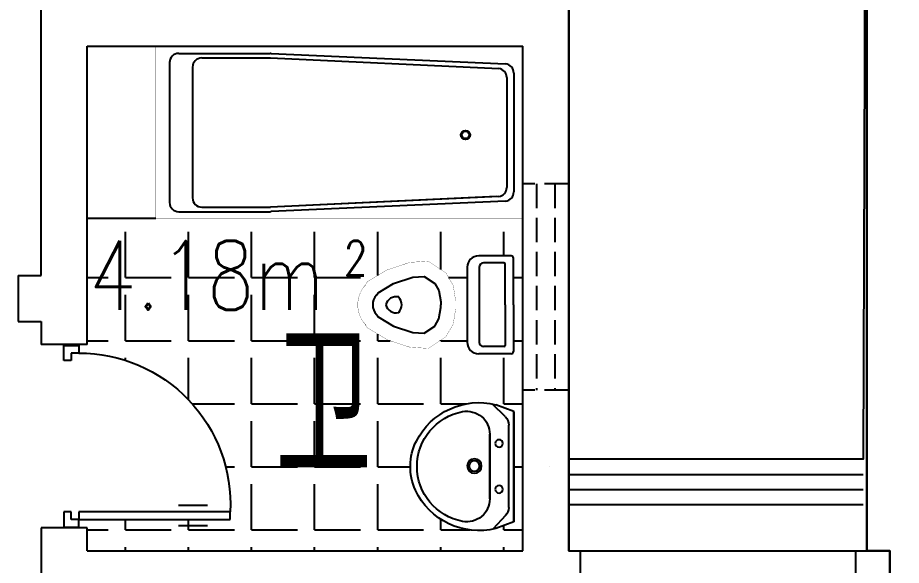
# Model space of a CAD drawing. Header units: millimetres. Extents: x 1143 to 39838, y 578 to 35727.
# Drawn here: x 21287 to 25139, y 24976 to 27363 of the extents above; entities that cross this region are included whole.
import ezdxf
from ezdxf.enums import TextEntityAlignment as Align

# ---------------------------------------------------------------- set-up
doc = ezdxf.new("R2010")
doc.units = ezdxf.units.MM
doc.linetypes.add('DASH', pattern=[0.35, 0.25, -0.1])
for name, color, linetype in [('3', 7, 'Continuous'), ('JJ', 8, 'Continuous'), ('PUB_TEXT', 7, 'Continuous'), ('PUB_WINDW', 7, 'Continuous'), ('T', 7, 'Continuous'), ('TC', 8, 'Continuous'), ('WALL', 255, 'Continuous'), ('WINDOW', 2, 'Continuous')]:
    doc.layers.add(name, color=color, linetype=linetype)
doc.styles.add('DIM_FONT', font='SIMPLEX', dxfattribs={"width": 0.8})
doc.styles.add('HZ', font='txt', dxfattribs={"width": 0.7, "height": 5, "bigfont": 'hztxt'})
doc.styles.add('SIMPLEX', font='SIMPLEX.SHX')
doc.styles.get("Standard").update_dxf_attribs({"font": 'arial.ttf'})

# ---------------------------------------------------------------- blocks, each defined once
blk = doc.blocks.new('M_A23MCU')
for p, q in [((-0.4541065485304194, 0.08070055595349494), (-0.4541065485304194, 0.9052619659617922)), ((-0.4541065485304194, 0.9052619659617922), (-0.4128784780300046, 0.9052619659617922)), ((-0.4128784780300046, 0.9052619659617922), (-0.4128784780300046, 0.08070055595349494)), ((-0.4889811710523202, 0.7821568824082694), (-0.4889811710523202, 0.6235084014994398)), ((-0.3780038555081039, 0.7821568824082694), (-0.3780038555081039, 0.6235084014994398)), ((-0.4953346190308343, -0.001755585047334795), (-0.4953346190308343, 0.08070055595349494)), ((-0.4953346190308343, 0.08070055595349494), (-0.4541065485304194, 0.08070055595349494)), ((-0.4128784780300046, 0.08070055595349494), (-0.4541065485304194, 0.08070055595349494)), ((-0.4541065485304194, 0.08070055595349494), (-0.4541065485304194, 0.03947248545308008)), ((0.4529110024787076, 0.08070055595349494), (0.4529110024787076, 0.03947248545308008)), ((0.4941390729791224, 0.08070055595349494), (0.4529110024787076, 0.08070055595349494)), ((0.4941390729791224, -0.001755585047334795), (0.4941390729791224, 0.08070055595349494)), ((-0.4541065485304194, 0.03947248545308008), (-0.4128784780300046, 0.03947248545308008)), ((-0.4128784780300046, 0.03947248545308008), (-0.4128784780300046, -0.001755585047334795)), ((0.4116829319782927, 0.03947248545308008), (0.4116829319782927, -0.001755585047334795)), ((0.4529110024787076, 0.03947248545308008), (0.4116829319782927, 0.03947248545308008)), ((-0.4128784780300046, -0.001755585047334795), (-0.4953346190308343, -0.001755585047334795)), ((-0.4953346190308343, -0.001755585047334795), (-0.4953346190308343, -0.001755585047334795)), ((0.4116829319782927, -0.001755585047334795), (0.4941390729791224, -0.001755585047334795)), ((0.4941390729791224, -0.001755585047334795), (0.4941390729791224, -0.001755585047334795))]:
    blk.add_line(p, q)
blk.add_arc((-0.3716497624938499, 0.08173193500353383), 0.8245614100082972, 359.9283331946687, 92.86602885992377)
blk = doc.blocks.new('M_E6')
for p, q in [((240.3694947081669, 5.684341886080801e-14), (-240.3694947081669, -5.684341886080801e-14)), ((-237.4831454982879, 0), (239.3139725636111, 0)), ((240.3694947081669, 5.684341886080801e-14), (269.8213358468979, -78.53824303661611)), ((-213.1441430889592, -36.07509627408399), (-271.1944581537521, -90.55167676746333)), ((-240.3694947081669, -5.684341886080801e-14), (-269.8213358468979, -78.53824303661611)), ((-178.9289029217877, -22.53490072093712), (181.0374871487554, -22.53490072093717)), ((216.6628508924498, -37.45166457987597), (273.511101591292, -95.17836918591598)), ((141.1375109387643, -105.2484920095905), (-140.7582734407914, -105.2484920095905)), ((-140.7582734407914, -105.2484920095905), (141.1375109387643, -105.2484920095905))]:
    blk.add_line(p, q)
for centre, radius in [((-99.0845864673384, -65), 16.33989834185803), ((100.9154135326615, -65), 16.33989834185803), ((2.354489396845111, -172.4645476755331), 31.60961419936899), ((2.354489396845111, -172.4645476755331), 22.97515901426823)]:
    blk.add_circle(centre, radius)
for centre, radius, start, end in [((-178.9289029217877, -72.53490072093712), 50, 90, 133.1809583715518), ((181.0374871487554, -72.53490072093717), 50, 44.56071800291397, 90), ((28.42888639005321, -151.9328161251784), 307.1481050295493, 166.175128617747, 244.7296347584267), ((-140.7582734407914, -205.2484920095905), 100, 90, 190.5602330842796), ((-28.42888639005321, -151.9328161251784), 307.1481050295493, 297.0639053230585, 13.82487138225301), ((141.1375109387643, -205.2484920095905), 100, 349.4397669157203, 90), ((0.1896187489865042, -178.9720508367966), 243.3762869984034, 190.5602330842796, 349.4397669157204), ((-0.1645960017064567, -201.4836025640475), 250.1771158652346, 245.8071133032535, 296.4628235255478), ((28.42888639005321, -151.9328161251784), 307.1481050295493, 266.5889901905105, 266.5935750139248)]:
    blk.add_arc(centre, radius, start, end)
at = {"width": 0.8, "flags": 9}
for tag in ['YSIZE', 'XSIZE']:
    blk.add_attdef(tag, (0, 0), '', height=0.5, dxfattribs=at)
blk = doc.blocks.new('YI')
for p, q in [((112.5711785955937, 178.3904462166247), (143.8404291811639, 178.3904462166247)), ((72.43242567425114, 3.390446216624696), (62.57117859559366, 128.3904462166247)), ((92.43242567425114, 3.390446216624696), (92.43242567425114, 49.71739500027616)), ((62.57117859559366, -151.6095537833753), (72.43242567425114, -26.6095537833753)), ((92.43242567425114, -69.20331537498714), (92.43242567425114, -26.6095537833753)), ((112.5711785955937, -201.6095537833753), (117.2918888534768, -201.6095537833753))]:
    blk.add_line(p, q)
blk.add_lwpolyline([(78.26116496963004, -43.18806003229111), (78.26116496963004, 22.34142320133833), (86.8188977068312, 22.34142320133833), (86.8188977068312, -43.18806003229111)], close=True)
for centre, radius, start, end in [((112.5711785955937, 128.3904462166247), 50, 90, 180.0000000000006), ((143.8404291811639, 168.3904462166247), 10, 332.3807937848128, 90), ((544.6815084315458, -7.42972622695379), 427.7298598557006, 156.4083310585173, 178.5504487477826), ((-38.50749041749805, -9.742960187359131), 143.808189840334, 5.239887345702422, 39.51629429343186), ((-38.50749041749805, -9.742960187359131), 143.808189840334, 320.4837057065681, 353.264541949433), ((549.0513784783652, -76.42267779528629), 436.8885376801862, 173.4530163482058, 194.8406369123663), ((112.5711785955937, -151.6095537833753), 50, 180, 270), ((117.2918888534768, -191.6095537833753), 10, 270, 19.18381311281534)]:
    blk.add_arc(centre, radius, start, end)
blk = doc.blocks.new('YIG')
for p, q in [((499.9999999999927, 1100), (3.637978807091713e-12, 1099.999999999993)), ((499.9999999999927, 0), (499.9999999999927, 1100)), ((499.9999999999927, 1070), (3.637978807091713e-12, 1069.999999999993)), ((225.3551909470334, 30), (225.3551909470298, 1069.999999999993)), ((225.3551909470261, 30), (225.3551909470261, 1069.999999999993)), ((255.3551909470261, 30), (255.3551909470261, 1069.999999999993)), ((469.9999999999964, 30), (469.9999999999964, 1070)), ((469.9999999999964, 562.9318533243495), (499.9999999999964, 562.9318533243495)), ((469.9999999999964, 542.9318533243495), (499.9999999999964, 542.9318533243495)), ((0, 30), (499.9999999999927, 30)), ((499.9999999999927, 0), (1.091393642127514e-11, -7.275957614183426e-12)), ((0, 0), (499.9999999999927, 0))]:
    blk.add_line(p, q)
for centre in [(501.2859034444591, 628.8656945472758), (501.2859034444591, 476.5268525453866)]:
    blk.add_arc(centre, 30, 267.5433526775376, 92.45664732246239)
at = {"rotation": 90}
for p in [(225.3551909470261, 888.8465445843103), (225.3551909470261, 753.9118887656514), (225.3551909470261, 620.8617818930943), (225.3551909470261, 484.6271476008551), (225.3551909470261, 201.8958828354371), (225.3551909470261, 79.15254387017922)]:
    blk.add_blockref('YI', p, dxfattribs=at)
blk = doc.blocks.new('_L15QIU')
blk.add_blockref('YIG', (-255.3551909470261, -549.9999999999964))
at = {"style": 'DIM_FONT', "width": 0.8, "flags": 9}
for tag in ['YSIZE', 'XSIZE']:
    blk.add_attdef(tag, (0, 0), '', height=0.5, dxfattribs=at)
blk = doc.blocks.new('_C30KGW')
blk.add_blockref('_L15QIU', (-241.7614930917425, 535.5937178529639))
at = {"width": 0.8, "flags": 9}
blk.add_attdef('XSIZE', (0, 0), '', height=0.5, dxfattribs=at)
blk = doc.blocks.new('U_B11DGA')
at = {"layer": 'JJ', "linetype": 'Continuous'}
for p, q in [((878.2392199021997, 1501.9074009087), (355.5364667498216, 979.2046477563217)), ((896.9492653323978, 1483.197355478502), (392.9565576102032, 979.2046477563144)), ((1030.81640295696, 1349.33021785394), (526.8236952347797, 845.337510131767)), ((1049.526448387143, 1330.620172423749), (545.5337406649633, 826.6274647015762)), ((1049.526448387143, 1330.620172423749), (545.5337406649778, 826.6274647015689)), ((709.1988262937666, 1295.446916439878), (690.4887808635685, 1314.156961870076)), ((721.6721899138938, 1307.920280060005), (702.9621444836957, 1326.630325490203)), ((355.5364667498216, 979.2046477563217), (667.3705572530744, 667.3705572530616)), ((374.2465121800196, 997.9146931865125), (686.0806026832724, 686.0806026832597))]:
    blk.add_line(p, q, dxfattribs=at)
for centre in [(743.5748534670856, 1368.84698859793), (648.5659649791196, 1273.838100109964)]:
    blk.add_arc(centre, 26.46, 42.54335267753763, 227.4566473224623, dxfattribs=at)
at = {"layer": 'JJ', "linetype": 'Continuous', "xscale": 0.882, "yscale": 0.882, "zscale": 0.882}
for name, p, rotation in [('YI', (1086.942656341271, 1368.036380377876), 225), ('YI', (910.6121627313405, 1191.705886767953), 225), ('YI', (825.6469561722188, 1106.740680208824), 225), ('YI', (742.6678380362864, 1023.761562072892), 225), ('_C30KGW', (367.0144012430246, 987.0861174079346), 135), ('YI', (658.5133866871183, 939.607110723724), 225)]:
    blk.add_blockref(name, p, dxfattribs=dict(at, rotation=rotation))
at = {"style": 'DIM_FONT', "width": 0.8, "flags": 9}
for tag in ['YSIZE', 'XSIZE']:
    blk.add_attdef(tag, (0, 0), '', height=0.5, dxfattribs=at)
blk = doc.blocks.new('M_E10')
for p, q in [((-700, -30), (-302.1675296402973, -30)), ((-297.8451624095596, -30.23422147722158), (724.3223672307358, -76.12199643812346)), ((-740, -70), (-740, -680)), ((-600, -50), (-300, -50)), ((-300, -50), (694.6200343269829, -95.88605050313708)), ((-640, -90), (-640, -660)), ((730, -135.6183457151892), (730, -614.3816542848108)), ((760, -115.8877749609019), (760, -634.1122250390981)), ((694.6200343269829, -654.1139494968629), (-300, -700)), ((684.7285155914051, -654.1989862391201), (-300, -700)), ((724.3223672307358, -673.8780035618765), (-297.8451624095596, -719.7657785227784)), ((-700, -720), (-302.1675296402973, -720)), ((-600, -700), (-300, -700))]:
    blk.add_line(p, q)
at = {"const_width": 1.5}
for points in [[(-800, 0), (800, 0)], [(-800, -750), (-800, 0)], [(800, 0), (800, -750)], [(800, -750), (-800, -750)]]:
    blk.add_lwpolyline(points, dxfattribs=at)
for radius in [20, 16]:
    blk.add_circle((550, -385.5388762294679), radius)
for centre, start, end in [((-700, -70), 90, 180), ((-302.1675296402973, -70), 83.79655209830818, 90), ((-600, -90), 90, 180), ((720, -115.8877749609019), 0, 83.79655209830815), ((690, -135.6183457151892), 0, 83.36748538486154), ((690, -614.3816542848108), 276.6325146151385, 0), ((720, -634.1122250390981), 276.2034479016918, 0), ((-700, -680), 180, 270), ((-600, -660), 180, 270), ((-302.1675296402973, -680), 270, 276.2034479016918)]:
    blk.add_arc(centre, 40, start, end)
at = {"width": 0.8, "flags": 9}
for tag in ['YSIZE', 'XSIZE']:
    blk.add_attdef(tag, (0, 0), '', height=0.5, dxfattribs=at)
blk = doc.blocks.new('_GCBLK')
at = {"linetype": 'DASH'}
for p, q in [((-0.5, -0.5), (-0.5, 0.5)), ((0.5, -0.5), (0.5, 0.5)), ((-0.5, 0.2), (0.5, 0.2)), ((-0.4999999999999999, -0.2), (0.5, -0.2))]:
    blk.add_line(p, q, dxfattribs=at)
at = {"style": 'SIMPLEX', "flags": 9}
blk.add_attdef('A', text='', height=1, dxfattribs=at).set_placement((0, 1.5), align=Align.MIDDLE)
blk = doc.blocks.new('M_E7')
for p, q in [((-10, 111.6924182536831), (-151.3473640956712, 111.6924182536831)), ((-41.37853797405023, 80.75458138699264), (-129.7861845727687, 80.75458138699253)), ((0, -101.6924182536831), (0, 101.6924182536831)), ((-201.3473640956712, 61.69241825368306), (-201.3473640956713, -265.0772547610492)), ((-149.7861845727687, 60.75458138699253), (-149.7861845727687, -264.1394178943586)), ((-36.37853797405023, -101.6924182536831), (-36.37853797405023, 75.75458138699264)), ((-36.37853797405023, -101.6924182536831), (-36.37853797405023, -279.1394178943586)), ((0, -101.6924182536831), (1.13686837721616e-13, -305.0772547610492)), ((-41.37853797405023, -284.1394178943586), (-129.7861845727687, -284.1394178943586)), ((-9.999999999999886, -315.0772547610492), (-151.3473640956713, -315.0772547610492))]:
    blk.add_line(p, q)
at = {"const_width": 1}
for points in [[(-651.4955235978284, -24.22137053112135), (-636.8112578047967, -1.190247141127884), (-550.3530416966804, 50.68657589683005), (-450.505418875174, 83.34790955426422), (-371.2912963503724, 88.40153389588681), (-294.0241940589218, 36.87827873366712), (-262.2485132047818, -17.70498267527466), (-251.8515951248615, -84.29604655101053), (-251.8515951248615, -101.6924182536831)], [(-650.7311681976578, -180.3622976906292), (-636.8112578047969, -202.1945893662382), (-550.3530416966798, -254.0714124041964), (-450.5054188751735, -286.7327460616305), (-371.2912963503725, -291.786370403253), (-294.0241940589218, -240.2631152410331), (-262.2485132047821, -185.6798538320917), (-251.8515951248615, -119.0887899563559), (-251.8515951248615, -101.6924182536831)]]:
    blk.add_lwpolyline(points, dxfattribs=at)
for points in [[(-596.5805085992286, -59.23428165199692), (-590.1453348575135, -49.14121451670854), (-523.1337670455182, -8.93280632411063), (-438.1117175360632, 18.87890765361124), (-389.1106314215278, 22.00503054258002), (-342.7145526348046, -8.93280632411063), (-324.7040709373448, -39.87064319080127), (-316.9788767927984, -89.34962270930646), (-316.9788767927984, -101.6924182536831)], [(-595.8161531990577, -145.3493865697539), (-590.1453348575135, -154.2436219906576), (-523.1337670455182, -194.4520301832555), (-438.1117175360632, -222.2637441609774), (-389.1106314215278, -225.3898670499461), (-342.7145526348046, -194.4520301832555), (-324.7040709373448, -163.5141933165648), (-316.9788767927984, -114.0352137980597), (-316.9788767927984, -101.6924182536831)]]:
    blk.add_lwpolyline(points)
blk.add_lwpolyline([(-644.2411234124068, -14.84927728019761, 0.3986604389820543), (-642.6814007334224, -190.5734000028573, 0.3986604389820543)], format="xyb", dxfattribs=at)
for centre, radius, start, end in [((-151.3473640956712, 61.69241825368306), 50, 90, 180), ((-129.7861845727687, 60.75458138699253), 20, 90, 180), ((-41.37853797405023, 75.75458138699264), 5, 0, 90), ((-10, 101.6924182536831), 10, 0, 90), ((-550.7782116248598, -101.8886863300435), 62.58792732282187, 137.0381142380471, 223.9789707087163), ((-510.5044573984107, -114.3436559314803), 47.83827622243385, 77.26413615848737, 164.6652220886954), ((-541.2049010675173, -102.7632796505954), 54.14760142947218, 1.133195878219292, 40.38163971982584), ((-510.5044573984107, -89.04118057588585), 47.83827622243385, 195.3347779113046, 282.7358638415126), ((-541.2049010675173, -100.6215568567707), 54.14760142947218, 319.6183602801742, 358.8668041217807), ((-151.3473640956713, -265.0772547610492), 50, 180, 270), ((-129.7861845727687, -264.1394178943586), 20, 180, 270), ((-41.37853797405023, -279.1394178943586), 5, 270, 0), ((-9.999999999999886, -305.0772547610492), 10, 270, 0)]:
    blk.add_arc(centre, radius, start, end)
at = {"width": 0.8, "flags": 9}
for tag in ['YSIZE', 'XSIZE']:
    blk.add_attdef(tag, (0, 0), '', height=0.5, dxfattribs=at)
blk = doc.blocks.new('1T4F81聚福元')
at = {"layer": 'TC'}
h = blk.add_hatch(dxfattribs=at)
h.set_pattern_fill('ANGLE,_O', color=256, scale=1000)
h.set_pattern_definition([(0, (98756.32441089454, 65829.8546580224), (0, 275), [200, -75]), (90, (98756.32441089454, 65829.8546580224), (-275, 1.683833736505769e-14), [200, -75])])
h.paths.add_polyline_path([(-3300, -2951.554089310463), (-3600, -2951.554089310463), (-3600, -3500.000000000116), (-3700, -3500.000000000116), (-3700.000000000116, -3504.688741616905), (-3635.439555237186, -3504.688741616847), (-3635.439555237186, -3537.671198017197, -0.4293119093817395), (-2975.790427230531, -4230.302782422863), (-2975.790427230531, -4263.285238824494), (-3635.439555237186, -4263.285238824494), (-3635.439555237303, -4296.267695224844), (-3700, -4296.267695224844), (-3700, -4300.000000000116), (-3600, -4300.000000000175), (-3600, -4400.000000000175), (-1700, -4400.000000000175), (-1700, -2951.554089310463)])
h.paths.add_polyline_path([(-2378.066927806125, -3427.968020833505), (-2389.098304800224, -3410.666168068768, -0.3657504960685143), (-2390.119882687577, -3245.867796458188), (-2378.066927806125, -3226.96367860859), (-2291.608711698093, -3175.086855570495), (-2191.761088876403, -3142.425521913101), (-2112.546966351802, -3137.371897571487), (-2035.279864059994, -3188.895152733836), (-2003.504183206009, -3243.478414142446), (-1993.107265126193, -3310.069478018384), (-1993.107265126193, -3327.465849721048), (-1993.107265126193, -3344.862221423769), (-2003.504183206125, -3411.453285299242), (-2035.279864060343, -3466.036546708434), (-2112.546966351802, -3517.559801870608), (-2191.761088876636, -3512.506177528994), (-2291.608711698093, -3479.844843871484)], flags=16)
h.paths.add_polyline_path([(-2331.401004858897, -3380.017053458083), (-2337.071823200444, -3371.122818037053, -0.3986604389820544), (-2337.836178600555, -3285.007713119325), (-2331.401004859013, -3274.91464598407), (-2264.389437046833, -3234.706237791455), (-2179.367387537495, -3206.894523813738), (-2130.366301422939, -3203.768400924746), (-2083.970222636359, -3234.706237791281), (-2065.959740938735, -3265.644074658048), (-2058.234546794207, -3315.123054177326), (-2058.234546794207, -3327.465849721048), (-2058.234546794207, -3339.808645265119), (-2065.959740938735, -3389.287624783814), (-2083.970222636359, -3420.22546165064), (-2130.366301422939, -3451.163298517291), (-2179.367387537612, -3448.037175628298), (-2264.389437046717, -3420.22546165064)], flags=0)
h.paths.add_polyline_path([(-2297.895220952923, -3327.465849721048, -0.4009895889571705), (-2241.213854613132, -3293.455788635882, -0.1729476833853054), (-2228.323559732409, -3327.465849720989, -0.1729476833864776), (-2241.213854613365, -3361.475910806214, -0.4009895889555582)], flags=0)
h.paths.add_polyline_path([(-1817.49878770276, -3762.967344860022), (-1738.960544666159, -3792.419185998791), (-1738.960544666159, -4273.158175415127), (-1817.498787702643, -4302.610016553779, -0.3568438061500891), (-2168.648457515286, -4135.478308139718, -0.2246982691925996), (-2164.408627924277, -3921.470091025345, -0.348045883416535)], flags=16)
h.paths.add_polyline_path([(-1942.603034097003, -3490.850686228368), (-1942.603034097003, -3164.081013213668, -0.4142135623730951), (-1892.603034097003, -3114.081013213668), (-1751.255670001381, -3114.081013213668, -0.4142135623730951), (-1741.255670001381, -3124.081013213668), (-1741.255670001381, -3327.465849721048), (-1741.255670001381, -3530.850686228368, -0.4142135623730951), (-1751.255670001381, -3540.850686228368), (-1892.603034097003, -3540.850686228368, -0.4142135623731802)], flags=16)
h.paths.add_polyline_path([(-1891.041854574112, -3489.912849361717), (-1891.041854574112, -3165.01885008032, -0.4142135623730951), (-1871.041854574112, -3145.01885008032), (-1782.634207975469, -3145.01885008032, -0.4142135623730951), (-1777.634207975469, -3150.01885008032), (-1777.634207975469, -3327.465849721048), (-1777.634207975469, -3504.912849361717, -0.4142135623730951), (-1782.634207975469, -3509.912849361717), (-1871.041854574112, -3509.912849361717, -0.4142135623730951)], flags=0)
h.paths.add_polyline_path([(-2197.498715287889, -4022.611233088421), (-2197.498750365339, -4022.610643803841, 1.908578238752897e-05), (-2197.497356145526, -4022.634050965658), (-2197.497342920164, -4022.634272856871, -1.115082529414205e-05), (-2197.498157717288, -4022.620597288944, -6.245297010738061e-06), (-2197.498613798176, -4022.612937931204, 1.199264647434188e-05), (-2197.497737831436, -4022.627645943779, -7.96565607862152e-06), (-2197.498319737497, -4022.617876714445, -1.065256878641684e-05), (-2197.49909744109, -4022.6048121762, 27034.72124190964), (-2197.501793579082, -4022.559447242413, 64118.24587661584), (-2197.502928363043, -4022.540319520107, 8.423763850712498e-05), (-2197.496785019641, -4022.643630749488, -3.710905158550742e-05), (-2197.499495625147, -4022.598119499104, 2.270668516234624e-05), (-2197.497837832896, -4022.625967459753, -7.812937244146756e-06), (-2197.498408533051, -4022.616385524627, 1.452939472856116e-05), (-2197.497346986318, -4022.634204636852), (-2197.497341007693, -4022.634304943611, -1.88123809275128e-05)])
h.paths.add_polyline_path([(-1879.815478142351, -4030.43419131008, -1), (-1943.034706541104, -4030.43419131008, -1)], flags=17)
h.paths.add_polyline_path([(-1888.449933327502, -4030.43419131008, -1.000001918695824), (-1934.400251355954, -4030.43419131008, -1.000001918695824)], flags=16)
h.paths.add_polyline_path([(-1787.620646324358, -3931.873267174291, -1.00000264169421), (-1820.30044300796, -3931.873267174291, -1.00000264169421)], flags=17)
h.paths.add_polyline_path([(-2484.934872150305, -3203.127308300755), (-2329.934872150305, -3203.127308300755), (-2329.934872150305, -2978.127308300755), (-2484.934872150305, -2978.127308300755)], flags=24)
h.paths.add_polyline_path([(-2855.125978897093, -4102.851663819805), (-2286.307081259321, -4102.851663819805), (-2286.307081259321, -3408.363474843442), (-2855.125978897093, -3408.363474843442)], flags=24)
h.paths.add_polyline_path([(-3637.404421573156, -3437.274935013964), (-2435.975850144634, -3437.274935013964), (-2435.975850144634, -2987.274935013964), (-3637.404421573156, -2987.274935013964)], flags=25)
at = {"layer": '3'}
blk.add_line((-3300, -2951.554089310463), (-3600, -2951.554089310463), dxfattribs=at)
at = {"layer": 'WALL'}
for p, q in [((-200.0000000001164, 800.0000000004075), (-200, -4400.000000000116)), ((-3800, -3200.000000000116), (-3800, -2000.000000000175)), ((-1500, -4400.000000000116), (-1500, -2000.000000000116)), ((-3600, -2200.000000000175), (-1700, -2200.000000000175)), ((-3600, -3500.000000000175), (-3600, -2200.000000000175)), ((-1700, -4400.000000000175), (-1700, -2200.000000000175)), ((-3900, -3200.000000000116), (-3900, -3400.000000000116)), ((-3900, -3200.000000000116), (-3800, -3200.000000000116)), ((-3900, -3400.000000000116), (-3800, -3400.000000000116)), ((-3800, -3400.000000000116), (-3800, -3500.000000000175)), ((-3600, -3500.000000000175), (-3800, -3500.000000000175)), ((-3800, -4300.000000000175), (-3800, -4700.000000000175)), ((-3600, -4300.000000000175), (-3800, -4300.000000000175)), ((-3600, -4400.000000000175), (-3600, -4300.000000000175)), ((-3600, -4400.000000000175), (-1700, -4400.000000000175)), ((-1500, -4400.000000000116), (-1450, -4400.000000000116)), ((-1450, -4400.000000000116), (-1450, -4600.000000000116)), ((-250, -4400.000000000116), (-250, -4600.000000000116)), ((-250, -4400.000000000116), (-200, -4400.000000000116))]:
    blk.add_line(p, q, dxfattribs=at)
at = {"layer": 'WINDOW'}
for p, q in [((-215.9769397504861, -4000.000000000175), (-1500.000000000116, -4000.000000000175)), ((-1500.000000000116, -4066.666666666861), (-215.9769397504861, -4066.666666666861)), ((-1500.000000000116, -4133.333333333547), (-215.9769397504861, -4133.333333333547)), ((-215.9769397504861, -4200.000000000233), (-1500.000000000116, -4200.000000000233))]:
    blk.add_line(p, q, dxfattribs=at)
blk.add_lwpolyline([(4600, -999.999999999709), (0, -999.9999999995343), (4.656612873077393e-10, 800.0000000004657), (-200.0000000015134, 800.0000000004657), (-215.9769397504861, -4000.000000000175), (-1500.000000000116, -4000.000000000175), (-1499.999999999884, 3099.999999999884), (-1500.000000000116, 3099.999999999884), (-1700, 3099.999999999884), (-1700, 1299.999999999884), (-8900, 1299.999999999884), (-8900, -2300.000000000116), (-10200, -2300.000000000116), (-10200, 800.0000000004075), (-10400.00000000012, 800.0000000004657), (-10400.00000000012, -999.9999999995343), (-18300.00000000023, -999.9999999995343)], dxfattribs=at)
for points in [[(-10300, -999.9999999997672), (-10199.99999999965, -999.9999999997672), (-10200, -4400.000000000116), (-8900, -4400.000000000116), (-8900, 1299.999999999884), (-1499.999999999767, 1299.999999999418), (-1500, -4400.000000000116), (-200, -4400.000000000116), (-100, -4400.000000000116), (-100, -7499.999999999942), (-10300.00000000012, -7499.999999999884)], [(-100, -4400.000000000116), (-200, -4400.000000000116), (-200.0000000015134, 800.0000000004075), (4.656612873077393e-10, 800.0000000004657), (0, -999.9999999995343), (7200, -999.9999999995343), (7200, -10199.99999999936), (7200, -10299.99999999936), (1326.034590376308, -10299.99999999255), (1326.034590376192, -11599.99999999936), (-1615.976939748507, -11599.99999999948), (-1615.976939748507, -9600), (-2815.976939748623, -9600), (-2815.976939748623, -7599.999999999942), (-2815.976939748507, -7499.999999999942), (-100, -7500)]]:
    blk.add_lwpolyline(points, close=True, dxfattribs=at)
at = {"layer": '3'}
for name, p in [('M_E10', (-2500, -2201.554089310463)), ('M_E7', (-1741.255670001381, -3225.773431467358))]:
    blk.add_blockref(name, p, dxfattribs=at)
at = {"layer": '3', "xscale": -1, "rotation": 270}
blk.add_blockref('M_E6', (-1738.960544666159, -4032.78868070693), dxfattribs=at)
at = {"layer": 'JJ', "rotation": 315.0000000003423}
blk.add_blockref('U_B11DGA', (-3383.017815791187, -2000.000000000175), dxfattribs=at)
at = {"layer": 'WINDOW', "rotation": 90}
for name, p, xscale, yscale, zscale in [('_GCBLK', (-1600, -3250.000000000175), -900, 200, 900), ('M_A23MCU', (-3700, -3900.000000000175), 800, -800, 800)]:
    blk.add_blockref(name, p, dxfattribs=dict(at, xscale=xscale, yscale=yscale, zscale=zscale))
at = {"style": 'DIM_FONT', "oblique": -180, "text_generation_flag": 4, "width": 0.7999999999999999, "flags": 9}
for tag, p, rotation in [('XSIZE', (1326.284651519032, -15051.10395181197), 135), ('YSIZE', (1326.284651519032, -15051.10395181197), 135), ('XSIZE', (3900.057650628034, -18100.00000000006), 45), ('YSIZE', (3900.057650628034, -18100.00000000006), 45)]:
    blk.add_attdef(tag, p, '', height=0.5000000000039431, rotation=rotation, dxfattribs=at)
at = {"layer": 'JJ', "oblique": -180, "text_generation_flag": 4, "width": 0.8, "flags": 9}
for p in [(1764.741566847079, -14093.61029266828), (2338.981232622988, -19893.84231882001)]:
    blk.add_attdef('XSIZE', p, '', height=0.4409999999916181, dxfattribs=at)
at = {"layer": 'JJ', "oblique": -180, "text_generation_flag": 4, "width": 0.7999999999736019, "flags": 9}
blk.add_attdef('XSIZE', (-13521.82445431966, -18539.98571532272), '', height=0.44100000000617, rotation=90, dxfattribs=at)
at = {"layer": 'PUB_TEXT', "style": 'DIM_FONT', "width": 0.8}
blk.add_text('4.18m', height=300, dxfattribs=at).set_placement((-2562.485179299954, -3199.250382905593, -1533.767236243246), align=Align.MIDDLE_RIGHT)
blk.add_text(' 2', height=150, dxfattribs=at).set_placement((-2562.485179299954, -3199.250382905593, -1533.767236243246))
at = {"layer": 'T', "style": 'HZ', "width": 0.7}
blk.add_text('卫', height=600, dxfattribs=at).set_placement((-2779.06298677111, -4062.694183504849))

msp = doc.modelspace()

# ---------------------------------------------------------------- block references
at = {"layer": 'PUB_WINDW'}
msp.add_blockref('1T4F81聚福元', (25189.34682007331, 29439.11987068819), dxfattribs=at)

doc.saveas('drawing.dxf')
